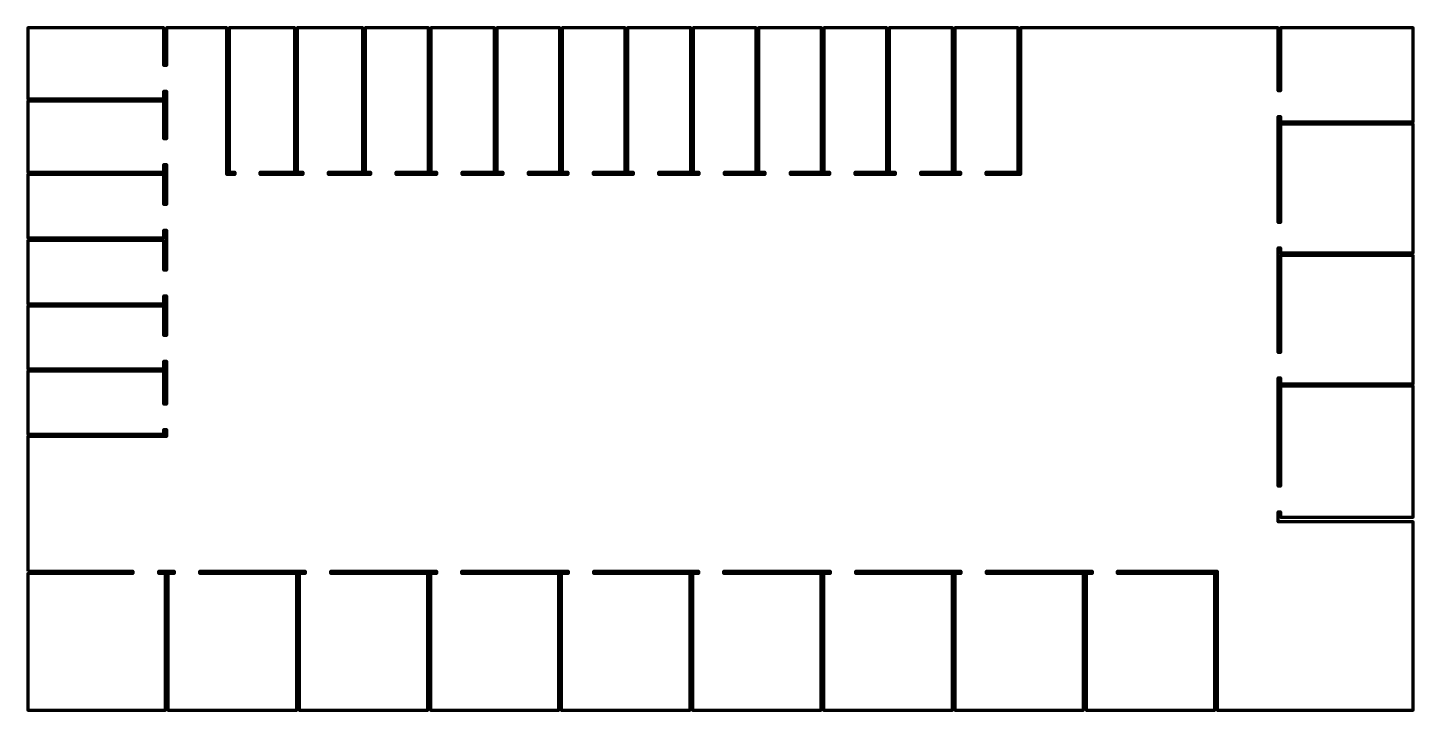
# Model space of a CAD drawing. Header units: metres. Extents: x 8.9 to 66.8, y 0 to 28.6.
import ezdxf

# ---------------------------------------------------------------- set-up
doc = ezdxf.new("R2010")
doc.units = ezdxf.units.M
doc.layers.get('0').update_dxf_attribs({"color": 18, "true_color": 0x000000})

msp = doc.modelspace()

# ---------------------------------------------------------------- linework, layer by layer
at = {"color": 18, "linetype": 'Continuous', "lineweight": 70, "true_color": 0x000000}
msp.add_lwpolyline([(8.923, 5.84), (13.312, 5.84), (13.312, 5.74), (8.923, 5.74), (8.923, 0.021), (14.682, 0.021), (14.682, 5.74), (14.4, 5.74), (14.4, 5.84), (15.045, 5.84), (15.045, 5.739), (14.782, 5.739), (14.782, 0.021), (20.16, 0.021), (20.16, 5.739), (16.112, 5.739), (16.112, 5.84), (20.518, 5.84), (20.518, 5.739), (20.26, 5.739), (20.26, 0.021), (25.641, 0.021), (25.641, 5.739), (21.585, 5.739), (21.585, 5.84), (25.991, 5.84), (25.991, 5.739), (25.741, 5.739), (25.741, 0.021), (31.103, 0.021), (31.103, 5.739), (27.058, 5.739), (27.058, 5.84), (31.501, 5.84), (31.501, 5.739), (31.203, 5.739), (31.203, 0.021), (36.593, 0.021), (36.593, 5.739), (32.568, 5.739), (32.568, 5.84), (36.936, 5.839), (36.936, 5.739), (36.693, 5.739), (36.693, 0.021), (42.064, 0.021), (42.064, 5.739), (38.003, 5.739), (38.003, 5.839), (42.439, 5.839), (42.439, 5.739), (42.164, 5.739), (42.164, 0.021), (47.545, 0.021), (47.545, 5.739), (43.506, 5.739), (43.506, 5.839), (47.902, 5.839), (47.902, 5.739), (47.645, 5.739), (47.645, 0.021), (53.025, 0.021), (53.025, 5.739), (48.969, 5.739), (48.969, 5.839), (53.377, 5.839), (53.377, 5.739), (53.125, 5.739), (53.125, 0.021), (58.506, 0.021), (58.506, 5.739), (54.444, 5.739), (54.444, 5.839), (58.606, 5.839), (58.606, 0.021), (66.793, 0.021), (66.793, 7.899), (61.144, 7.899), (61.144, 8.324), (61.244, 8.324), (61.244, 8.099), (66.793, 8.099), (66.793, 13.572), (61.244, 13.572), (61.244, 9.391), (61.144, 9.391), (61.144, 13.913), (61.244, 13.913), (61.244, 13.672), (66.793, 13.672), (66.793, 19.038), (61.244, 19.038), (61.244, 14.98), (61.144, 14.98), (61.144, 19.35), (61.244, 19.35), (61.244, 19.138), (66.793, 19.138), (66.793, 24.518), (61.244, 24.518), (61.244, 20.417), (61.144, 20.417), (61.144, 24.843), (61.244, 24.843), (61.244, 24.618), (66.793, 24.618), (66.793, 28.553), (61.244, 28.553), (61.244, 25.91), (61.144, 25.91), (61.144, 28.553), (50.389, 28.553), (50.389, 22.412), (48.95, 22.412), (48.95, 22.512), (50.289, 22.512), (50.289, 28.553), (47.646, 28.553), (47.646, 22.512), (47.883, 22.512), (47.883, 22.412), (46.224, 22.412), (46.224, 22.512), (47.546, 22.512), (47.546, 28.553), (44.904, 28.553), (44.904, 22.512), (45.157, 22.512), (45.157, 22.412), (43.482, 22.412), (43.482, 22.512), (44.804, 22.512), (44.804, 28.553), (42.178, 28.553), (42.178, 22.512), (42.415, 22.512), (42.415, 22.412), (40.779, 22.412), (40.779, 22.512), (42.078, 22.512), (42.078, 28.553), (39.452, 28.553), (39.452, 22.512), (39.712, 22.512), (39.712, 22.412), (38.019, 22.412), (38.019, 22.512), (39.352, 22.512), (39.352, 28.553), (36.715, 28.553), (36.715, 22.512), (36.952, 22.512), (36.952, 22.412), (35.28, 22.412), (35.28, 22.512), (36.615, 22.512), (36.615, 28.553), (33.978, 28.553), (33.978, 22.512), (34.213, 22.512), (34.213, 22.412), (32.55, 22.412), (32.55, 22.512), (33.878, 22.512), (33.878, 28.553), (31.247, 28.553), (31.247, 22.512), (31.483, 22.512), (31.483, 22.412), (29.841, 22.412), (29.841, 22.512), (31.147, 22.512), (31.147, 28.553), (28.515, 28.553), (28.515, 22.512), (28.774, 22.512), (28.774, 22.412), (27.07, 22.412), (27.07, 22.512), (28.415, 22.512), (28.415, 28.553), (25.766, 28.553), (25.766, 22.512), (26.003, 22.512), (26.003, 22.412), (24.312, 22.412), (24.312, 22.512), (25.666, 22.512), (25.666, 28.553), (23.018, 28.553), (23.018, 22.512), (23.245, 22.512), (23.245, 22.412), (21.48, 22.412), (21.48, 22.512), (22.918, 22.512), (22.918, 28.553), (20.176, 28.553), (20.176, 22.512), (20.413, 22.512), (20.413, 22.412), (18.638, 22.412), (18.638, 22.512), (20.076, 22.512), (20.076, 28.553), (17.334, 28.553), (17.334, 22.512), (17.571, 22.512), (17.571, 22.412), (17.234, 22.412), (17.234, 28.553), (14.713, 28.553), (14.713, 26.974), (14.613, 26.974), (14.613, 28.553), (8.925, 28.553), (8.925, 25.582), (14.613, 25.582), (14.613, 25.907), (14.713, 25.907), (14.713, 23.904), (14.613, 23.904), (14.613, 25.482), (8.925, 25.482), (8.925, 22.512), (14.613, 22.512), (14.613, 22.837), (14.713, 22.837), (14.713, 21.157), (14.613, 21.157), (14.613, 22.412), (8.925, 22.412), (8.924, 19.765), (14.613, 19.765), (14.613, 20.09), (14.713, 20.09), (14.713, 18.418), (14.613, 18.418), (14.613, 19.665), (8.924, 19.665), (8.924, 17.018), (14.613, 17.018), (14.613, 17.351), (14.713, 17.351), (14.713, 15.684), (14.613, 15.684), (14.613, 16.918), (8.925, 16.918), (8.924, 14.292), (14.613, 14.292), (14.613, 14.617), (14.713, 14.617), (14.713, 12.821), (14.613, 12.821), (14.613, 14.192), (8.924, 14.192), (8.924, 11.565), (14.613, 11.565), (14.613, 11.754), (14.713, 11.754), (14.713, 11.465), (8.924, 11.465)], close=True, dxfattribs=at)

doc.saveas('drawing.dxf')
